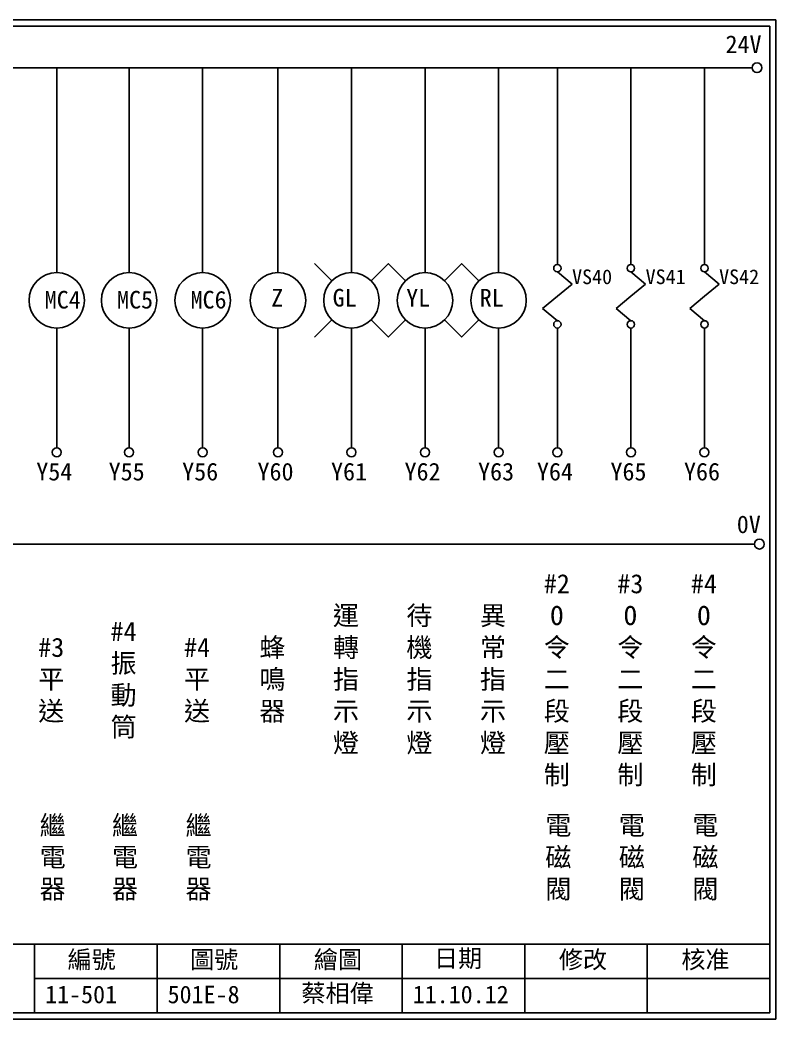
# Model space of a CAD drawing. Extents: x 926 to 1213, y 3 to 207.
# Drawn here: x 1058.5 to 1212.7, y 3 to 207 of the extents above; entities that cross this region are included whole.
import ezdxf

# ---------------------------------------------------------------- set-up
doc = ezdxf.new("R2010")
doc.units = 0
doc.layers.get('0').update_dxf_attribs({"linetype": 'CONTINUOUS'})
doc.layers.add('圖框層', color=7, linetype='CONTINUOUS')
doc.layers.add('標尺寸層', color=3, linetype='CONTINUOUS')
doc.styles.add('CNS', font='romanc.shx', dxfattribs={"bigfont": 'chineset.shx'})
doc.styles.add('STSL', font='KAIU.TTF')

msp = doc.modelspace()

# ---------------------------------------------------------------- linework, layer by layer
for centre in [(1208.88, 197.22), (1209.36, 99.96)]:
    msp.add_circle(centre, 1)
at = {"layer": '圖框層', "color": 7}
for p, q in [((1212.74, 206.97), (925.74, 206.97)), ((1212.74, 3), (1212.74, 206.97)), ((1211.49, 205.72), (926.99, 205.72)), ((1211.49, 4.25), (1211.49, 205.72)), ((926.99, 18.25), (1211.49, 18.25)), ((1061.49, 4.25), (1061.49, 18.25)), ((1086.49, 4.25), (1086.49, 18.25)), ((1111.49, 4.25), (1111.49, 18.25)), ((1136.49, 4.25), (1136.49, 18.25)), ((1161.49, 4.25), (1161.49, 18.25)), ((1186.49, 4.25), (1186.49, 18.25)), ((1061.49, 11.25), (1211.49, 11.25)), ((926.99, 4.25), (1211.49, 4.25)), ((925.74, 3), (1212.74, 3))]:
    msp.add_line(p, q, dxfattribs=at)
at = {"layer": '標尺寸層', "color": 7}
for p, q in [((930.28, 197.22), (1207.88, 197.22)), ((1066, 197.22), (1066, 155.39)), ((1080.76, 197.22), (1080.76, 155.39)), ((1095.76, 197.22), (1095.76, 155.39)), ((1111.13, 197.22), (1111.13, 155.39)), ((1126.13, 197.22), (1126.13, 155.39)), ((1141.13, 197.22), (1141.13, 155.39)), ((1156.13, 197.22), (1156.13, 155.39)), ((1168.14, 197.22), (1168.14, 157.03)), ((1183.14, 197.22), (1183.14, 157.03)), ((1198.14, 197.22), (1198.14, 157.03)), ((1122.13, 153.73), (1118.59, 157.27)), ((1130.14, 153.73), (1133.67, 157.27)), ((1137.13, 153.73), (1133.59, 157.27)), ((1145.14, 153.73), (1148.67, 157.27)), ((1152.13, 153.73), (1148.59, 157.27)), ((1168.14, 155.53), (1171.14, 153.04)), ((1183.14, 155.53), (1186.14, 153.04)), ((1198.14, 155.53), (1201.14, 153.04)), ((1168.14, 150.55), (1171.14, 153.04)), ((1183.14, 150.55), (1186.14, 153.04)), ((1198.14, 150.55), (1201.14, 153.04)), ((1168.14, 150.55), (1165.13, 148.06)), ((1183.14, 150.55), (1180.13, 148.06)), ((1198.14, 150.55), (1195.13, 148.06)), ((1168.14, 145.57), (1165.13, 148.06)), ((1183.14, 145.57), (1180.13, 148.06)), ((1198.14, 145.57), (1195.13, 148.06)), ((1122.13, 145.73), (1118.59, 142.19)), ((1130.14, 145.73), (1133.67, 142.19)), ((1137.13, 145.73), (1133.59, 142.19)), ((1145.14, 145.73), (1148.67, 142.19)), ((1152.13, 145.73), (1148.59, 142.19)), ((1066, 144.07), (1066, 119.62)), ((1080.76, 144.07), (1080.76, 119.62)), ((1095.76, 144.07), (1095.76, 119.62)), ((1111.13, 144.07), (1111.13, 119.62)), ((1126.13, 144.07), (1126.13, 119.62)), ((1141.13, 144.07), (1141.13, 119.62)), ((1156.13, 144.07), (1156.13, 119.62)), ((1168.14, 144.07), (1168.14, 119.62)), ((1183.14, 144.07), (1183.14, 119.62)), ((1198.14, 144.07), (1198.14, 119.62)), ((930.49, 99.96), (1208.36, 99.96))]:
    msp.add_line(p, q, dxfattribs=at)
for centre, radius in [((1066, 149.73), 5.66), ((1080.76, 149.73), 5.66), ((1095.76, 149.73), 5.66), ((1111.13, 149.73), 5.66), ((1126.13, 149.73), 5.66), ((1141.13, 149.73), 5.66), ((1156.13, 149.73), 5.66), ((1168.14, 156.28), 0.751), ((1183.14, 156.28), 0.751), ((1198.14, 156.28), 0.751), ((1168.14, 144.82), 0.751), ((1183.14, 144.82), 0.751), ((1198.14, 144.82), 0.751), ((1066, 118.7), 0.92), ((1080.76, 118.7), 0.92), ((1095.76, 118.7), 0.92), ((1111.13, 118.7), 0.92), ((1126.13, 118.7), 0.92), ((1141.13, 118.7), 0.92), ((1156.13, 118.7), 0.92), ((1168.14, 118.7), 0.92), ((1183.14, 118.7), 0.92), ((1198.14, 118.7), 0.92)]:
    msp.add_circle(centre, radius, dxfattribs=at)

# ---------------------------------------------------------------- texts
at = {"layer": '圖框層', "color": 4, "style": 'STSL'}
for s, height, p in [('24V', 3.6, (1202.44, 200.22)), ('VS40', 3, (1171.14, 153.04)), ('VS41', 3, (1186.14, 153.04)), ('VS42', 3, (1201.14, 153.04)), ('MC4', 3.6, (1063.54, 148.06)), ('MC5', 3.6, (1078.3, 148.06)), ('MC6', 3.6, (1093.3, 148.06)), ('Z', 3.6, (1109.76, 148.47)), ('GL', 3.6, (1122.29, 148.47)), ('YL', 3.6, (1137.29, 148.47)), ('RL', 3.6, (1152.29, 148.47)), ('Y54', 3.6, (1061.83, 112.96)), ('Y55', 3.6, (1076.59, 112.96)), ('Y56', 3.6, (1091.59, 112.96)), ('Y60', 3.6, (1106.96, 112.96)), ('Y61', 3.6, (1121.96, 112.96)), ('Y62', 3.6, (1136.96, 112.96)), ('Y63', 3.6, (1151.96, 112.96)), ('Y64', 3.6, (1163.97, 112.96)), ('Y65', 3.6, (1178.97, 112.96)), ('Y66', 3.6, (1193.97, 112.96)), ('0V', 3.6, (1204.74, 102.2)), ('編號', 3.6, (1068.21, 13.34)), ('圖號', 3.6, (1093.21, 13.34)), ('繪圖', 3.6, (1118.44, 13.34)), ('日期', 3.6, (1142.96, 13.59)), ('修改', 3.6, (1168.44, 13.34)), ('核准', 3.6, (1193.44, 13.34)), ('蔡相偉', 3.6, (1115.93, 6.47)), ('11-501', 3.6, (1063.61, 6.22)), ('501E-8', 3.6, (1088.61, 6.22)), ('11.10.12', 3.6, (1138.61, 6.22))]:
    msp.add_text(s, height=height, dxfattribs=at).set_placement(p)
at = {"layer": '標尺寸層', "color": 7, "char_height": 3.9, "attachment_point": 5, "style": 'CNS'}
for s, insert, width in [('{\\fDFKai-SB|b0|i0|c136|p65;#2\\PO令二段壓制}', (1168.03, 72.16), 2.8481), ('{\\fDFKai-SB|b0|i0|c136|p65;#3\\PO令二段壓制}', (1183.03, 72.16), 2.8481), ('{\\fDFKai-SB|b0|i0|c136|p65;#4\\PO令二段壓制}', (1198.03, 72.16), 2.8481), ('{\\fDFKai-SB|b0|i0|c136|p65;運轉指示燈}', (1125, 72.17), 2.8481), ('{\\fDFKai-SB|b0|i0|c136|p65;待機指示燈}', (1140, 72.17), 2.8481), ('{\\fDFKai-SB|b0|i0|c136|p65;異常指示燈}', (1155, 72.17), 2.8481), ('{\\fDFKai-SB|b0|i0|c136|p65;#4振動筒}', (1079.63, 72.17), 2.8481), ('{\\fDFKai-SB|b0|i0|c136|p65;#3平送}', (1064.87, 72.17), 2.8481), ('{\\fDFKai-SB|b0|i0|c136|p65;#4平送}', (1094.63, 72.17), 2.8481), ('{\\fDFKai-SB|b0|i0|c136|p65;蜂鳴器}', (1110, 72.17), 2.8481), ('{\\fDFKai-SB|b0|i0|c136|p65;繼電器}', (1065.17, 35.84), 8.6627), ('{\\fDFKai-SB|b0|i0|c136|p65;繼電器}', (1079.93, 35.84), 8.6627), ('{\\fDFKai-SB|b0|i0|c136|p65;繼電器}', (1094.93, 35.84), 8.6627), ('{\\fDFKai-SB|b0|i0|c136|p65;電磁閥}', (1168.33, 35.84), 8.6627), ('{\\fDFKai-SB|b0|i0|c136|p65;電磁閥}', (1183.33, 35.84), 8.6627), ('{\\fDFKai-SB|b0|i0|c136|p65;電磁閥}', (1198.33, 35.84), 8.6627)]:
    msp.add_mtext(s, dxfattribs=dict(at, insert=insert, width=width))

doc.saveas('drawing.dxf')
